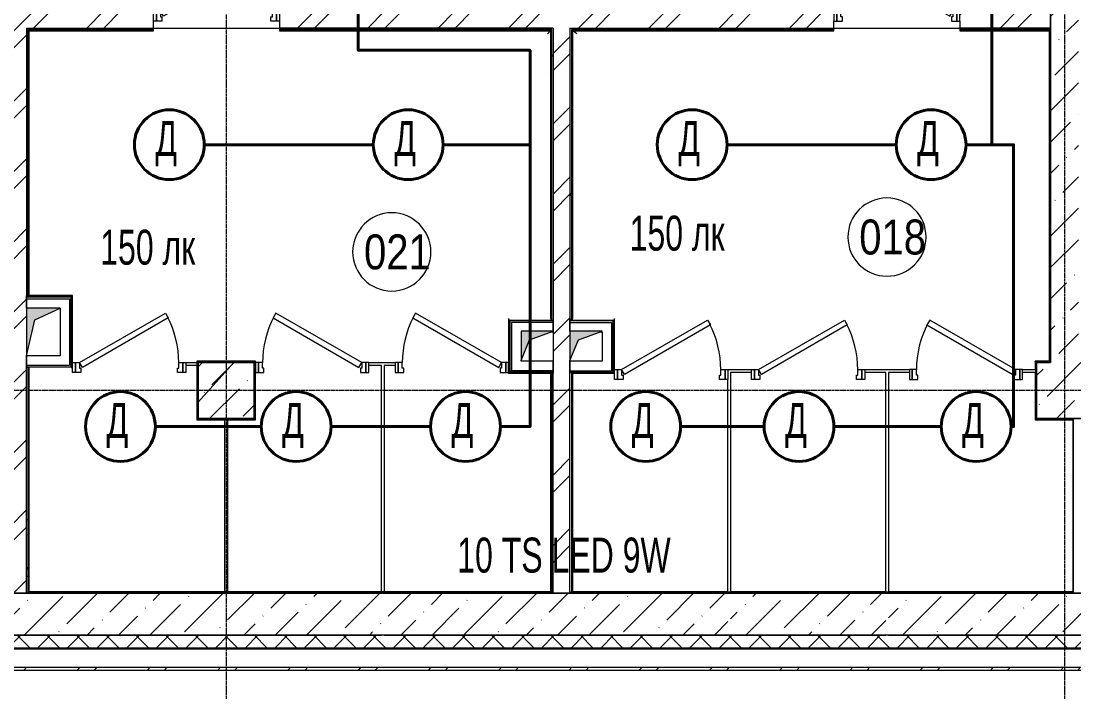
# Model space of a CAD drawing. Header units: metres. Extents: x -93142 to 227756, y -64772 to 286334.
# Drawn here: x 76594 to 84130, y -58943 to -54141 of the extents above; entities that cross this region are included whole.
import ezdxf

# ---------------------------------------------------------------- set-up
doc = ezdxf.new("R2010")
doc.units = ezdxf.units.M
doc.linetypes.add('ADSK_Линия сетки', pattern=[21, 12, -3, 3, -3])
for name, color, linetype, lineweight in [('A-AREA-IDEN', 7, 'Continuous', 9), ('A-DETL-GENF', 7, 'Continuous', 5), ('A-DETL-THIN', 7, 'Continuous', 5), ('A-DOOR', 7, 'Continuous', 5), ('A-DOOR-FRAM', 7, 'Continuous', 13), ('A-FLOR', 7, 'Continuous', 5), ('A-WALL', 7, 'Continuous', 5), ('A-WALL-PATT', 7, 'Continuous', 18), ('I-WALL', 7, 'Continuous', 5), ('nadpisi', 84, 'Continuous', 13), ('S-COLS', 7, 'Continuous', 5), ('S-GRID', 7, 'Continuous', 9), ('раб осв', 7, 'Continuous', 40)]:
    doc.layers.add(name, color=color, linetype=linetype, lineweight=lineweight)
doc.styles.add('Arial', font='ARIALN.TTF', dxfattribs={"width": 0.8, "height": 2.5})
doc.styles.add('GOST Common_I_1', font='ARIALN.TTF', dxfattribs={"height": 300})
pattern_1 = [(45, (0, 0), (84.19025, 308.69666), [396.875, -79.375, 3.353, -76.022])]
pattern_2 = [(45, (0, 0), (-251.4472, 251.4472), []), (45, (0, 381), (-251.4472, 251.4472), [])]
pattern_3 = [(0, (0, 0), (812.8, 203.2), [33.528, -576.072, 33.528, -576.072, -3251.2]), (0, (0, 0), (812.8, 203.2), [-1219.2, 33.528, -1185.672, 33.528, -576.072, -1422.4]), (0, (0, 0), (812.8, 203.2), [-3048, 33.528, -372.872, 33.528, -982.472]), (120, (304.8, 101.6), (-582.37636, 602.30545), [33.528, -576.072, 33.528, -576.072, -3251.2]), (120, (304.8, 101.6), (-582.37636, 602.30545), [-1219.2, 33.528, -1185.672, 33.528, -576.072, -1422.4]), (120, (304.8, 101.6), (-582.37636, 602.30545), [-3048, 33.528, -372.872, 33.528, -982.472]), (240, (406.4, 508), (-230.42364, -805.50545), [33.528, -576.072, 33.528, -576.072, -3251.2]), (240, (406.4, 508), (-230.42364, -805.50545), [-1219.2, 33.528, -1185.672, 33.528, -576.072, -1422.4]), (240, (406.4, 508), (-230.42364, -805.50545), [-3048, 33.528, -372.872, 33.528, -982.472])]
pattern_4 = [(50, (0, 0), (728.7365, -63.7558), [76.2, -838.2]), (355, (0, 0), (-140.9716, 764.2276), [60.96, -670.56]), (100.451, (60.7, -5.3), (587.77, 700.4668), [64.76, -712.36]), (46.184, (0, 203.2), (1084.316, -168.171), [114.3, -1257.3]), (96.636, (90.4, 189.2), (949.61, 989.71), [97.14, -1068.54]), (351.184, (0, 203.2), (949.62, 989.701), [91.44, -1005.84]), (21, (101.6, 152.4), (606.458, -409.0606), [76.2, -838.2]), (326, (101.6, 152.4), (247.2083, 736.753), [60.96, -670.56]), (71.451, (152.14, 118.3), (853.6683, 327.6855), [64.76, -712.36]), (37.5, (0, 0), (12.3547, 338.2201), [33.528, -628.904, 33.528, -647.192, -673.1]), (37.5, (0, 0), (12.3547, 338.2201), [-1343.152, 33.528, -639.572]), (7.5, (0, 0), (267.2789, 400.7221), [33.528, -354.584, 33.528, -613.664, -256.54]), (7.5, (0, 0), (267.2789, 400.7221), [-1035.304, 33.528, -223.012]), (327.5, (-226.57, 0), (542.3633, -22.91534), [33.528, -220.472, 33.528, -758.952, -1051.56]), (327.5, (-226.57, 0), (542.3633, -22.91534), [-1046.48, 33.528, -1018.032]), (317.5, (-328.17, 0), (592.517, 101.707), [33.528, -296.672, 33.528, -492.76, -746.76]), (317.5, (-328.17, 0), (592.517, 101.707), [-856.488, 33.528, -713.232])]

# ---------------------------------------------------------------- blocks, each defined once
blk = doc.blocks.new('КДП АПК - КР_rvt-1-Цокольный этаж')
at = {"layer": 'A-WALL-PATT', "lineweight": 15}
h = blk.add_hatch(dxfattribs=at)
h.set_pattern_fill('FP_9', color=256, style=0, pattern_type=2)
h.set_pattern_definition(pattern_1)
h.paths.add_polyline_path([(83962.7, -55945.6), (84162.7, -55945.6), (84162.7, -49845.6), (83962.7, -49845.6), (83962.7, -55930.5)], flags=0)
h = blk.add_hatch(dxfattribs=at)
h.set_pattern_fill('FP_9', color=256, style=0, pattern_type=2)
h.set_pattern_definition(pattern_1)
h.paths.add_polyline_path([(85162.7, -57895.6), (85695.5, -57895.6), (85695.5, -57595.6), (85162.7, -57595.6)], flags=0)
h.paths.add_polyline_path([(84525.3, -57895.6), (84662.7, -57895.6), (84662.7, -57595.6), (82802.7, -57595.6), (82802.7, -57895.6), (83511.3, -57895.6)], flags=0)
h.paths.add_polyline_path([(81652.7, -57895.6), (81652.7, -57595.6), (79192.7, -57595.6), (79192.7, -57895.6), (81483.4, -57895.6)], flags=0)
h.paths.add_polyline_path([(82782.7, -57895.6), (82782.7, -57595.6), (81672.7, -57595.6), (81672.7, -57895.6), (82497.4, -57895.6)], flags=0)
h.paths.add_polyline_path([(79172.7, -57895.6), (79172.7, -57595.6), (78072.7, -57595.6), (78072.7, -57895.6), (78441.6, -57895.6)], flags=0)
h.paths.add_polyline_path([(78052.7, -57895.6), (78052.7, -57595.6), (75312.7, -57595.6), (75312.7, -57895.6), (77934.6, -57895.6)], flags=0)
h.paths.add_polyline_path([(74812.7, -57895.6), (74812.7, -57595.6), (72533.2, -57595.6), (72498.6, -57895.6), (74385.8, -57895.6)], flags=0)
at = {"layer": 'S-COLS', "lineweight": 15}
h = blk.add_hatch(dxfattribs=at)
h.set_pattern_fill('FP_9', color=256, style=0, pattern_type=2)
h.set_pattern_definition(pattern_1)
h.paths.add_polyline_path([(78262.7, -56345.6), (78262.7, -55945.6), (77862.7, -55945.6), (77862.7, -56345.6)], flags=0)
h = blk.add_hatch(dxfattribs=at)
h.set_pattern_fill('FP_9', color=256, style=0, pattern_type=2)
h.set_pattern_definition(pattern_1)
h.paths.add_polyline_path([(83862.7, -56345.6), (84262.7, -56345.6), (84262.7, -55945.6), (83862.7, -55945.6)], flags=0)
at = {"layer": 'I-WALL', "lineweight": 15}
for p, q in [((83962.7, -49845.6), (83962.7, -55945.6)), ((78052.7, -57595.6), (75312.7, -57595.6)), ((79172.7, -57595.6), (78072.7, -57595.6)), ((81652.7, -57595.6), (79192.7, -57595.6)), ((82782.7, -57595.6), (81672.7, -57595.6)), ((84662.7, -57595.6), (82802.7, -57595.6)), ((75312.7, -57895.6), (78052.7, -57895.6)), ((78072.7, -57895.6), (79172.7, -57895.6)), ((79192.7, -57895.6), (81652.7, -57895.6)), ((81672.7, -57895.6), (82782.7, -57895.6)), ((82802.7, -57895.6), (84662.7, -57895.6))]:
    blk.add_line(p, q, dxfattribs=at)
at = {"layer": 'S-COLS', "lineweight": 15}
for p, q in [((78262.7, -55945.6), (77862.7, -55945.6)), ((77862.7, -55945.6), (77862.7, -56345.6)), ((78262.7, -56345.6), (78262.7, -55945.6)), ((83962.7, -55945.6), (83862.7, -55945.6)), ((83862.7, -55945.6), (83862.7, -56345.6)), ((77862.7, -56345.6), (78262.7, -56345.6)), ((83862.7, -56345.6), (84262.7, -56345.6))]:
    blk.add_line(p, q, dxfattribs=at)
blk = doc.blocks.new('AC_Дверь_Однопольная_ДеревяннаяВнутренняя_ГОСТ6629-88 - ДГ 21-8Л-1372366-Цокольный этаж')
at = {"layer": 'A-DOOR', "lineweight": 13}
for p, q in [((-355, 10), (259.9, 365)), ((279.9, 330.4), (-335, -24.6)), ((259.9, 365), (279.9, 330.4)), ((-335, -24.6), (-355, 10))]:
    blk.add_line(p, q, dxfattribs=at)
at = {"layer": 'A-DOOR', "lineweight": 18}
for p, q in [((-405, 10), (-385, 10)), ((-405, -60), (-405, 10)), ((-385, 10), (-385, -60)), ((385, 10), (405, 10)), ((385, -60), (385, 10)), ((405, 10), (405, -60)), ((-385, -60), (-405, -60)), ((405, -60), (385, -60))]:
    blk.add_line(p, q, dxfattribs=at)
at = {"layer": 'A-DOOR'}
blk.add_arc((-355, 10), 710, 0, 27.52838, dxfattribs=at)
at = {"layer": 'A-DOOR-FRAM'}
for p, q in [((-385, 10), (-355, 10)), ((-385, -60), (-385, 10)), ((-355, 10), (-355, -30)), ((355, 10), (385, 10)), ((355, -30), (355, 10)), ((385, 10), (385, -60)), ((-345, -60), (-385, -60)), ((-355, -30), (-345, -30)), ((-345, -30), (-345, -60)), ((345, -30), (355, -30)), ((345, -60), (345, -30)), ((385, -60), (345, -60))]:
    blk.add_line(p, q, dxfattribs=at)
blk = doc.blocks.new('AC_Дверь_Однопольная_ДеревяннаяВнутренняя_ГОСТ6629-88 - ДГ 21-8Л-1377427-Цокольный этаж')
at = {"layer": 'A-DOOR', "lineweight": 18}
for p, q in [((-385, 60), (-405, 60)), ((-405, 60), (-405, -10)), ((-385, -10), (-385, 60)), ((385, 60), (385, -10)), ((405, 60), (385, 60)), ((405, -10), (405, 60)), ((-405, -10), (-385, -10)), ((385, -10), (405, -10))]:
    blk.add_line(p, q, dxfattribs=at)
at = {"layer": 'A-DOOR', "lineweight": 13}
for p, q in [((-335, 24.6), (-355, -10)), ((279.9, -330.4), (-335, 24.6)), ((-355, -10), (259.9, -365)), ((259.9, -365), (279.9, -330.4))]:
    blk.add_line(p, q, dxfattribs=at)
at = {"layer": 'A-DOOR'}
blk.add_arc((-355, -10), 710, 332.47162, 0, dxfattribs=at)
at = {"layer": 'A-DOOR-FRAM'}
for p, q in [((-385, 60), (-385, -10)), ((-345, 60), (-385, 60)), ((-355, -10), (-355, 30)), ((-355, 30), (-345, 30)), ((-345, 30), (-345, 60)), ((385, 60), (345, 60)), ((345, 60), (345, 30)), ((345, 30), (355, 30)), ((355, 30), (355, -10)), ((385, -10), (385, 60)), ((-385, -10), (-355, -10)), ((355, -10), (385, -10))]:
    blk.add_line(p, q, dxfattribs=at)
blk = doc.blocks.new('AC_Дверь_Однопольная_ДеревяннаяВнутренняя_ГОСТ6629-88 - ДГ 21-9Л-1469641-Цокольный этаж')
at = {"layer": 'A-DOOR', "lineweight": 13}
for p, q in [((-292.8, 460), (-312.8, 425.4)), ((400, 60), (-292.8, 460)), ((-312.8, 425.4), (380, 25.4)), ((380, 25.4), (400, 60))]:
    blk.add_line(p, q, dxfattribs=at)
at = {"layer": 'A-DOOR', "lineweight": 18}
for p, q in [((-430, 60), (-450, 60)), ((-450, 60), (-450, -10)), ((-430, -10), (-430, 60)), ((450, 60), (430, 60)), ((430, 60), (430, -10)), ((450, -10), (450, 60)), ((-450, -10), (-430, -10)), ((430, -10), (450, -10))]:
    blk.add_line(p, q, dxfattribs=at)
at = {"layer": 'A-DOOR'}
blk.add_arc((400, 60), 800, 154.09492, 180, dxfattribs=at)
at = {"layer": 'A-DOOR-FRAM'}
for p, q in [((-400, 60), (-430, 60)), ((-430, 60), (-430, -10)), ((-400, 20), (-400, 60)), ((-390, 20), (-400, 20)), ((-390, -10), (-390, 20)), ((400, 20), (390, 20)), ((390, 20), (390, -10)), ((430, 60), (400, 60)), ((400, 60), (400, 20)), ((430, -10), (430, 60)), ((-430, -10), (-390, -10)), ((390, -10), (430, -10))]:
    blk.add_line(p, q, dxfattribs=at)
blk = doc.blocks.new('AC_Дверь_Однопольная_ДеревяннаяВнутренняя_ГОСТ6629-88 - ДГ 21-9-1468245-Цокольный этаж')
at = {"layer": 'A-DOOR', "lineweight": 13}
for p, q in [((-400, 60), (292.8, 460)), ((292.8, 460), (312.8, 425.4)), ((312.8, 425.4), (-380, 25.4)), ((-380, 25.4), (-400, 60))]:
    blk.add_line(p, q, dxfattribs=at)
at = {"layer": 'A-DOOR', "lineweight": 18}
for p, q in [((-450, 60), (-430, 60)), ((-450, -10), (-450, 60)), ((-430, 60), (-430, -10)), ((430, 60), (450, 60)), ((430, -10), (430, 60)), ((450, 60), (450, -10)), ((-430, -10), (-450, -10)), ((450, -10), (430, -10))]:
    blk.add_line(p, q, dxfattribs=at)
at = {"layer": 'A-DOOR'}
blk.add_arc((-400, 60), 800, 0, 25.90508, dxfattribs=at)
at = {"layer": 'A-DOOR-FRAM'}
for p, q in [((-430, 60), (-400, 60)), ((-430, -10), (-430, 60)), ((-400, 60), (-400, 20)), ((-400, 20), (-390, 20)), ((-390, 20), (-390, -10)), ((390, 20), (400, 20)), ((390, -10), (390, 20)), ((400, 60), (430, 60)), ((400, 20), (400, 60)), ((430, 60), (430, -10)), ((-390, -10), (-430, -10)), ((430, -10), (390, -10))]:
    blk.add_line(p, q, dxfattribs=at)
blk = doc.blocks.new('ПСС_Марка_помещения - Имя_2_5мм-224473-Цокольный этаж')
at = {"layer": 'A-AREA-IDEN'}
for start, end in [(360, 180), (180, 360)]:
    blk.add_arc((-0.074, 0.039), 3.5, start, end, dxfattribs=at)
blk = doc.blocks.new('TS LED')
at = {"lineweight": 40, "ltscale": 100}
blk.add_line((2928353.8, 2077052.7), (2928353.8, 2077052.7), dxfattribs=at)
at = {"color": 5, "lineweight": 40, "ltscale": 100}
blk.add_circle((2928353.8, 2077052.7), 250, dxfattribs=at)
at = {"layer": 'nadpisi', "color": 5, "insert": (2928254.2, 2077221.4), "char_height": 250, "width": 1402.065, "attachment_point": 1, "style": 'Arial'}
blk.add_mtext('Д', dxfattribs=at)

msp = doc.modelspace()

# ---------------------------------------------------------------- hatches: boundary and pattern name
at = {"layer": 'A-DETL-GENF'}
h = msp.add_hatch(color=256, dxfattribs=at)
h.paths.add_polyline_path([(80172.6532, -56570.6443), (80233.5085, -56422.2079), (80402.6532, -56360.6443), (80172.6532, -56360.6443)], flags=0)
h.paths.add_polyline_path([(80522.6532, -56570.6443), (80583.5085, -56422.2079), (80752.6532, -56360.6443), (80522.6532, -56360.6443)], flags=0)
h.paths.add_polyline_path([(76632.6532, -56535.6443), (76691.3916, -56280.168), (76872.6532, -56195.6443), (76632.6532, -56195.6443), (76632.6532, -56284.1012)], flags=0)
at = {"layer": 'A-WALL-PATT', "lineweight": 5}
h = msp.add_hatch(dxfattribs=at)
h.set_pattern_fill('FP_1', color=256, style=0, pattern_type=2)
h.set_pattern_definition(pattern_2)
h.paths.add_polyline_path([(76632.6532, -58235.6443), (76632.6532, -50385.6443), (76512.6532, -50385.6443), (76512.6532, -58235.6443)], flags=0)
h = msp.add_hatch(dxfattribs=at)
h.set_pattern_fill('FP_1', color=256, style=0, pattern_type=2)
h.set_pattern_definition(pattern_2)
h.paths.add_polyline_path([(80522.6532, -58235.6443), (80522.6532, -51755.6443), (80402.6532, -51755.6443), (80402.6532, -58235.6443), (80469.4869, -58235.6443)], flags=0)
h = msp.add_hatch(dxfattribs=at)
h.set_pattern_fill('FP_1', color=256, style=0, pattern_type=2)
h.set_pattern_definition(pattern_2)
h.paths.add_polyline_path([(83962.6532, -54190.6443), (83962.6532, -54070.6443), (83312.6532, -54070.6443), (83312.6532, -54190.6443), (83957.6532, -54190.6443)], flags=0)
h.paths.add_polyline_path([(80402.6532, -54190.6443), (80402.6532, -54070.6443), (78442.6532, -54070.6443), (78442.6532, -54190.6443), (80392.6532, -54190.6443)], flags=0)
h.paths.add_polyline_path([(81483.4402, -54190.6443), (82412.6532, -54190.6443), (82412.6532, -54070.6443), (80522.6532, -54070.6443), (80522.6532, -54190.6443), (80976.4636, -54190.6443)], flags=0)
h.paths.add_polyline_path([(77427.627, -54190.6443), (77542.6532, -54190.6443), (77542.6532, -54070.6443), (76632.6532, -54070.6443), (76632.6532, -54190.6443), (76920.6504, -54190.6443)], flags=0)
h = msp.add_hatch(dxfattribs=at)
h.set_pattern_fill('FP_2', color=256, style=0, pattern_type=2)
h.set_pattern_definition(pattern_3)
h.paths.add_polyline_path([(80387.6532, -54200.6443), (80392.6532, -54200.6443), (80392.6532, -54190.6443), (78442.6532, -54190.6443), (78442.6532, -54200.6443), (80382.6532, -54200.6443)], flags=0)
h.paths.add_polyline_path([(77542.6532, -54200.6443), (77542.6532, -54190.6443), (76632.6532, -54190.6443), (76632.6532, -54200.6443), (77427.627, -54200.6443)], flags=0)
h = msp.add_hatch(dxfattribs=at)
h.set_pattern_fill('FP_2', color=256, style=0, pattern_type=2)
h.set_pattern_definition(pattern_3)
h.paths.add_polyline_path([(76632.6532, -56110.6443), (76642.6532, -56110.6443), (76642.6532, -54200.6443), (76632.6532, -54200.6443), (76632.6532, -56105.6443)], flags=0)
h = msp.add_hatch(dxfattribs=at)
h.set_pattern_fill('FP_3', color=256, style=0, pattern_type=2)
h.set_pattern_definition(pattern_4)
h.paths.add_polyline_path([(80382.6532, -54205.6443), (80387.6532, -54205.6443), (80387.6532, -54200.6443), (78442.6532, -54200.6443), (78442.6532, -54205.6443), (79962.5103, -54205.6443)], flags=0)
h.paths.add_polyline_path([(76642.6532, -54205.6443), (77542.6532, -54205.6443), (77542.6532, -54200.6443), (76642.6532, -54200.6443)], flags=0)
h = msp.add_hatch(dxfattribs=at)
h.set_pattern_fill('FP_1', color=256, style=0, pattern_type=2)
h.set_pattern_definition(pattern_2)
h.paths.add_polyline_path([(76647.6532, -54210.6443), (77542.6532, -54210.6443), (77542.6532, -54205.6443), (76647.6532, -54205.6443)], flags=0)
h.paths.add_polyline_path([(80382.6532, -54210.6443), (80382.6532, -54205.6443), (78442.6532, -54205.6443), (78442.6532, -54210.6443), (79962.5103, -54210.6443)], flags=0)
h = msp.add_hatch(dxfattribs=at)
h.set_pattern_fill('FP_1', color=256, style=0, pattern_type=2)
h.set_pattern_definition(pattern_2)
h.paths.add_polyline_path([(76652.6532, -56105.6443), (76652.6532, -54210.6443), (76647.6532, -54210.6443), (76647.6532, -56105.6443)], flags=0)
h = msp.add_hatch(dxfattribs=at)
h.set_pattern_fill('FP_1', color=256, style=0, pattern_type=2)
h.set_pattern_definition(pattern_2)
h.paths.add_polyline_path([(80387.6532, -56275.6443), (80387.6532, -54205.6443), (80382.6532, -54205.6443), (80382.6532, -56275.6443)], flags=0)
h = msp.add_hatch(dxfattribs=at)
h.set_pattern_fill('FP_3', color=256, style=0, pattern_type=2)
h.set_pattern_definition(pattern_4)
h.paths.add_polyline_path([(80392.6532, -56280.6443), (80392.6532, -54200.6443), (80387.6532, -54200.6443), (80387.6532, -56280.6443)], flags=0)
h = msp.add_hatch(dxfattribs=at)
h.set_pattern_fill('FP_2', color=256, style=0, pattern_type=2)
h.set_pattern_definition(pattern_3)
h.paths.add_polyline_path([(80392.6532, -56280.6443), (80402.6532, -56280.6443), (80402.6532, -54190.6443), (80392.6532, -54190.6443), (80392.6532, -55930.4727)], flags=0)
h = msp.add_hatch(dxfattribs=at)
h.set_pattern_fill('FP_2', color=256, style=0, pattern_type=2)
h.set_pattern_definition(pattern_3)
h.paths.add_polyline_path([(80532.6532, -56275.6443), (80532.6532, -54200.6443), (80522.6532, -54200.6443), (80522.6532, -56275.6443)], flags=0)
h = msp.add_hatch(dxfattribs=at)
h.set_pattern_fill('FP_3', color=256, style=0, pattern_type=2)
h.set_pattern_definition(pattern_4)
h.paths.add_polyline_path([(83957.6532, -54205.6443), (83957.6532, -54200.6443), (83312.6532, -54200.6443), (83312.6532, -54205.6443), (83952.6532, -54205.6443)], flags=0)
h.paths.add_polyline_path([(80532.6532, -54205.6443), (82412.6532, -54205.6443), (82412.6532, -54200.6443), (80532.6532, -54200.6443)], flags=0)
h = msp.add_hatch(dxfattribs=at)
h.set_pattern_fill('FP_3', color=256, style=0, pattern_type=2)
h.set_pattern_definition(pattern_4)
h.paths.add_polyline_path([(80532.6532, -56275.6443), (80537.6532, -56275.6443), (80537.6532, -54205.6443), (80532.6532, -54205.6443), (80532.6532, -56270.6443)], flags=0)
h = msp.add_hatch(dxfattribs=at)
h.set_pattern_fill('FP_1', color=256, style=0, pattern_type=2)
h.set_pattern_definition(pattern_2)
h.paths.add_polyline_path([(83511.3468, -54210.6443), (83952.6532, -54210.6443), (83952.6532, -54205.6443), (83312.6532, -54205.6443), (83312.6532, -54210.6443)], flags=0)
h.paths.add_polyline_path([(80537.6532, -54210.6443), (82412.6532, -54210.6443), (82412.6532, -54205.6443), (80537.6532, -54205.6443)], flags=0)
h = msp.add_hatch(dxfattribs=at)
h.set_pattern_fill('FP_1', color=256, style=0, pattern_type=2)
h.set_pattern_definition(pattern_2)
h.paths.add_polyline_path([(80542.6532, -56270.6443), (80542.6532, -54210.6443), (80537.6532, -54210.6443), (80537.6532, -56270.6443)], flags=0)
h = msp.add_hatch(dxfattribs=at)
h.set_pattern_fill('FP_1', color=256, style=0, pattern_type=2)
h.set_pattern_definition(pattern_2)
h.paths.add_polyline_path([(83952.6532, -56575.6443), (83957.6532, -56575.6443), (83957.6532, -54205.6443), (83952.6532, -54205.6443), (83952.6532, -55930.4727)], flags=0)
h = msp.add_hatch(dxfattribs=at)
h.set_pattern_fill('FP_3', color=256, style=0, pattern_type=2)
h.set_pattern_definition(pattern_4)
h.paths.add_polyline_path([(83962.6532, -56580.6443), (83962.6532, -54190.6443), (83957.6532, -54190.6443), (83957.6532, -56580.6443)], flags=0)
h = msp.add_hatch(dxfattribs=at)
h.set_pattern_fill('FP_1', color=256, style=0, pattern_type=2)
h.set_pattern_definition(pattern_2)
h.paths.add_polyline_path([(76647.6532, -56110.6443), (76962.6532, -56110.6443), (76962.6532, -56105.6443), (76647.6532, -56105.6443)], flags=0)
h = msp.add_hatch(dxfattribs=at)
h.set_pattern_fill('FP_1', color=256, style=0, pattern_type=2)
h.set_pattern_definition(pattern_2)
h.paths.add_polyline_path([(76957.6532, -56620.6443), (76962.6532, -56620.6443), (76962.6532, -56110.6443), (76957.6532, -56110.6443), (76957.6532, -56585.6443)], flags=0)
h = msp.add_hatch(dxfattribs=at)
h.set_pattern_fill('FP_1', color=256, style=0, pattern_type=2)
h.set_pattern_definition(pattern_2)
h.paths.add_polyline_path([(80082.6532, -56655.6443), (80087.6532, -56655.6443), (80087.6532, -56275.6443), (80082.6532, -56270.6443), (80082.6532, -56650.6443)], flags=0)
h = msp.add_hatch(dxfattribs=at)
h.set_pattern_fill('FP_3', color=256, style=0, pattern_type=2)
h.set_pattern_definition(pattern_4)
h.paths.add_polyline_path([(80092.6532, -56650.6443), (80092.6532, -56280.6443), (80087.6532, -56275.6443), (80087.6532, -56650.6443)], flags=0)
h = msp.add_hatch(dxfattribs=at)
h.set_pattern_fill('FP_2', color=256, style=0, pattern_type=2)
h.set_pattern_definition(pattern_3)
h.paths.add_polyline_path([(80092.6532, -56650.6443), (80097.6532, -56650.6443), (80105.1532, -56643.1443), (80105.1532, -56298.1443), (80092.6532, -56285.6443), (80092.6532, -56637.7297)], flags=0)
h = msp.add_hatch(dxfattribs=at)
h.set_pattern_fill('FP_2', color=256, style=0, pattern_type=2)
h.set_pattern_definition(pattern_3)
h.paths.add_polyline_path([(80402.6532, -56298.1443), (80402.6532, -56285.6443), (80092.6532, -56285.6443), (80105.1532, -56298.1443)], flags=0)
h = msp.add_hatch(dxfattribs=at)
h.set_pattern_fill('FP_1', color=256, style=0, pattern_type=2)
h.set_pattern_definition(pattern_2)
h.paths.add_polyline_path([(80837.6532, -56655.6443), (80842.6532, -56655.6443), (80842.6532, -56270.6443), (80837.6532, -56275.6443), (80837.6532, -56650.6443)], flags=0)
h = msp.add_hatch(dxfattribs=at)
h.set_pattern_fill('FP_1', color=256, style=0, pattern_type=2)
h.set_pattern_definition(pattern_2)
h.paths.add_polyline_path([(77852.6532, -56995.6443), (77857.6532, -56995.6443), (77857.6532, -56575.6443), (77852.6532, -56575.6443), (77852.6532, -56637.7297)], flags=0)
h = msp.add_hatch(dxfattribs=at)
h.set_pattern_fill('FP_1', color=256, style=0, pattern_type=2)
h.set_pattern_definition(pattern_2)
h.paths.add_polyline_path([(77862.6532, -56580.6443), (78272.6532, -56580.6443), (78272.6532, -56575.6443), (77857.6532, -56575.6443), (77857.6532, -56580.6443)], flags=0)
h = msp.add_hatch(dxfattribs=at)
h.set_pattern_fill('FP_3', color=256, style=0, pattern_type=2)
h.set_pattern_definition(pattern_4)
h.paths.add_polyline_path([(78267.6532, -56990.6443), (78267.6532, -56585.6443), (78262.6532, -56585.6443), (78262.6532, -56990.6443)], flags=0)
h = msp.add_hatch(dxfattribs=at)
h.set_pattern_fill('FP_1', color=256, style=0, pattern_type=2)
h.set_pattern_definition(pattern_2)
h.paths.add_polyline_path([(78267.6532, -56995.6443), (78272.6532, -56995.6443), (78272.6532, -56580.6443), (78267.6532, -56580.6443), (78267.6532, -56990.6443)], flags=0)
h = msp.add_hatch(dxfattribs=at)
h.set_pattern_fill('FP_1', color=256, style=0, pattern_type=2)
h.set_pattern_definition(pattern_2)
h.paths.add_polyline_path([(83957.6532, -56580.6443), (83957.6532, -56575.6443), (83852.6532, -56575.6443), (83852.6532, -56580.6443), (83857.6532, -56580.6443)], flags=0)
h = msp.add_hatch(dxfattribs=at)
h.set_pattern_fill('FP_1', color=256, style=0, pattern_type=2)
h.set_pattern_definition(pattern_2)
h.paths.add_polyline_path([(83852.6532, -56995.6443), (83857.6532, -56995.6443), (83857.6532, -56655.6443), (83852.6532, -56655.6443)], flags=0)
h.paths.add_polyline_path([(83853.2705, -56635.6443), (83857.6532, -56635.6443), (83857.6532, -56580.6443), (83852.6532, -56580.6443), (83852.6532, -56635.6443)], flags=0)
h = msp.add_hatch(dxfattribs=at)
h.set_pattern_fill('FP_2', color=256, style=0, pattern_type=2)
h.set_pattern_definition(pattern_3)
h.paths.add_polyline_path([(76632.6532, -58235.6443), (76642.6532, -58235.6443), (76642.6532, -56620.6443), (76632.6532, -56620.6443), (76632.6532, -58052.2436)], flags=0)
h = msp.add_hatch(dxfattribs=at)
h.set_pattern_fill('FP_3', color=256, style=0, pattern_type=2)
h.set_pattern_definition(pattern_4)
h.paths.add_polyline_path([(76647.6532, -58235.6443), (76647.6532, -56620.6443), (76642.6532, -56620.6443), (76642.6532, -58235.6443)], flags=0)
h = msp.add_hatch(dxfattribs=at)
h.set_pattern_fill('FP_1', color=256, style=0, pattern_type=2)
h.set_pattern_definition(pattern_2)
h.paths.add_polyline_path([(76652.6532, -58230.6443), (76652.6532, -56620.6443), (76647.6532, -56620.6443), (76647.6532, -58230.6443)], flags=0)
h = msp.add_hatch(dxfattribs=at)
h.set_pattern_fill('FP_1', color=256, style=0, pattern_type=2)
h.set_pattern_definition(pattern_2)
h.paths.add_polyline_path([(80382.6532, -56660.6443), (80387.6532, -56660.6443), (80387.6532, -56655.6443), (80082.6532, -56655.6443), (80082.6532, -56660.6443)], flags=0)
h = msp.add_hatch(dxfattribs=at)
h.set_pattern_fill('FP_2', color=256, style=0, pattern_type=2)
h.set_pattern_definition(pattern_3)
h.paths.add_polyline_path([(80402.6532, -56650.6443), (80402.6532, -56643.1443), (80105.1532, -56643.1443), (80097.6532, -56650.6443)], flags=0)
h = msp.add_hatch(dxfattribs=at)
h.set_pattern_fill('FP_1', color=256, style=0, pattern_type=2)
h.set_pattern_definition(pattern_2)
h.paths.add_polyline_path([(80387.6532, -58230.6443), (80387.6532, -56660.6443), (80382.6532, -56660.6443), (80382.6532, -58230.6443)], flags=0)
h = msp.add_hatch(dxfattribs=at)
h.set_pattern_fill('FP_3', color=256, style=0, pattern_type=2)
h.set_pattern_definition(pattern_4)
h.paths.add_polyline_path([(80392.6532, -58235.6443), (80392.6532, -56655.6443), (80387.6532, -56655.6443), (80387.6532, -58235.6443)], flags=0)
h = msp.add_hatch(dxfattribs=at)
h.set_pattern_fill('FP_2', color=256, style=0, pattern_type=2)
h.set_pattern_definition(pattern_3)
h.paths.add_polyline_path([(80402.6532, -58235.6443), (80402.6532, -56655.6443), (80392.6532, -56655.6443), (80392.6532, -58235.6443)], flags=0)
h = msp.add_hatch(dxfattribs=at)
h.set_pattern_fill('FP_3', color=256, style=0, pattern_type=2)
h.set_pattern_definition(pattern_4)
h.paths.add_polyline_path([(80537.6532, -56655.6443), (80837.6532, -56655.6443), (80837.6532, -56650.6443), (80537.6532, -56650.6443)], flags=0)
h = msp.add_hatch(dxfattribs=at)
h.set_pattern_fill('FP_1', color=256, style=0, pattern_type=2)
h.set_pattern_definition(pattern_2)
h.paths.add_polyline_path([(80537.6532, -58225.6443), (80542.6532, -58225.6443), (80542.6532, -56655.6443), (80537.6532, -56655.6443), (80537.6532, -58052.2436)], flags=0)
h = msp.add_hatch(dxfattribs=at)
h.set_pattern_fill('FP_1', color=256, style=0, pattern_type=2)
h.set_pattern_definition(pattern_2)
h.paths.add_polyline_path([(80542.6532, -56660.6443), (80842.6532, -56660.6443), (80842.6532, -56655.6443), (80542.6532, -56655.6443)], flags=0)
h = msp.add_hatch(dxfattribs=at)
h.set_pattern_fill('FP_1', color=256, style=0, pattern_type=2)
h.set_pattern_definition(pattern_2)
h.paths.add_polyline_path([(77857.6532, -56995.6443), (78267.6532, -56995.6443), (78267.6532, -56990.6443), (77857.6532, -56990.6443)], flags=0)
h = msp.add_hatch(dxfattribs=at)
h.set_pattern_fill('FP_3', color=256, style=0, pattern_type=2)
h.set_pattern_definition(pattern_4)
h.paths.add_polyline_path([(78262.6532, -56990.6443), (78262.6532, -56985.6443), (77862.6532, -56985.6443), (77862.6532, -56990.6443)], flags=0)
h = msp.add_hatch(dxfattribs=at)
h.set_pattern_fill('FP_1', color=256, style=0, pattern_type=2)
h.set_pattern_definition(pattern_2)
h.paths.add_polyline_path([(84122.6532, -56995.6443), (84122.6532, -56990.6443), (83857.6532, -56990.6443), (83857.6532, -56995.6443), (83862.6532, -56995.6443)], flags=0)
h = msp.add_hatch(dxfattribs=at)
h.set_pattern_fill('FP_1', color=256, style=0, pattern_type=2)
h.set_pattern_definition(pattern_2)
h.paths.add_polyline_path([(84122.6532, -58230.6443), (84127.6532, -58230.6443), (84127.6532, -56990.6443), (84122.6532, -56990.6443), (84122.6532, -58225.6443)], flags=0)
h = msp.add_hatch(dxfattribs=at)
h.set_pattern_fill('FP_3', color=256, style=0, pattern_type=2)
h.set_pattern_definition(pattern_4)
h.paths.add_polyline_path([(78441.5803, -58235.6443), (80387.6532, -58235.6443), (80387.6532, -58230.6443), (76647.6532, -58230.6443), (76647.6532, -58235.6443), (77427.627, -58235.6443)], flags=0)
h = msp.add_hatch(dxfattribs=at)
h.set_pattern_fill('FP_1', color=256, style=0, pattern_type=2)
h.set_pattern_definition(pattern_2)
h.paths.add_polyline_path([(79455.5336, -58230.6443), (80382.6532, -58230.6443), (80382.6532, -58225.6443), (76652.6532, -58225.6443), (76652.6532, -58230.6443), (79192.6532, -58230.6443)], flags=0)
h = msp.add_hatch(dxfattribs=at)
h.set_pattern_fill('FP_3', color=256, style=0, pattern_type=2)
h.set_pattern_definition(pattern_4)
h.paths.add_polyline_path([(84127.6532, -58235.6443), (84127.6532, -58230.6443), (80522.6532, -58230.6443), (80522.6532, -58235.6443), (84122.6532, -58235.6443)], flags=0)
h = msp.add_hatch(dxfattribs=at)
h.set_pattern_fill('FP_1', color=256, style=0, pattern_type=2)
h.set_pattern_definition(pattern_2)
h.paths.add_polyline_path([(82497.3935, -58230.6443), (84122.6532, -58230.6443), (84122.6532, -58225.6443), (80537.6532, -58225.6443), (80537.6532, -58230.6443), (81483.4402, -58230.6443)], flags=0)
at = {"layer": 'A-WALL-PATT', "lineweight": 5, "true_color": 0x787878}
h = msp.add_hatch(dxfattribs=at)
h.set_pattern_fill('FP_4', color=8, style=0, pattern_type=2)
h.set_pattern_definition([(45, (0, 0), (-106.06602, 106.06602), []), (135, (0, 0), (-106.06602, -106.06602), [])])
h.paths.add_polyline_path([(85539.2534, -58625.6443), (85695.5434, -58625.6443), (85695.5434, -58535.6443), (85162.6532, -58535.6443), (85162.6532, -58625.6443)], flags=0)
h.paths.add_polyline_path([(84662.6532, -58625.6443), (84662.6532, -58535.6443), (75312.6532, -58535.6443), (75312.6532, -58625.6443), (84525.3001, -58625.6443)], flags=0)
h.paths.add_polyline_path([(74812.6532, -58625.6443), (74812.6532, -58535.6443), (72498.6183, -58535.6443), (72488.2469, -58625.6443), (74385.7672, -58625.6443)], flags=0)
at = {"layer": 'A-WALL-PATT', "lineweight": 5}
h = msp.add_hatch(dxfattribs=at)
h.set_pattern_fill('FP_1', color=256, style=0, pattern_type=2)
h.set_pattern_definition(pattern_2)
h.paths.add_polyline_path([(84525.3001, -58785.6443), (84662.6532, -58785.6443), (84662.6532, -58635.6443), (84642.6532, -58635.6443), (84642.6532, -58765.6443), (75332.6532, -58765.6443), (75332.6532, -58635.6443), (75312.6532, -58635.6443), (75312.6532, -58785.6443), (82497.3935, -58785.6443)], flags=0)
h.paths.add_polyline_path([(85695.5434, -58785.6443), (85695.5434, -58765.6443), (85182.6532, -58765.6443), (85182.6532, -58635.6443), (85162.6532, -58635.6443), (85162.6532, -58785.6443)], flags=0)
h.paths.add_polyline_path([(74812.6532, -58785.6443), (74812.6532, -58635.6443), (74792.6532, -58635.6443), (74792.6532, -58765.6443), (72472.1138, -58765.6443), (72469.809, -58785.6443), (74385.7672, -58785.6443)], flags=0)

# ---------------------------------------------------------------- linework, layer by layer
at = {"layer": 'A-DETL-THIN'}
for p, q in [((76632.6532, -56195.6443), (76632.6532, -56535.6443)), ((76872.6532, -56195.6443), (76632.6532, -56195.6443)), ((76691.3916, -56280.168), (76872.6532, -56195.6443)), ((76632.6532, -56535.6443), (76691.3916, -56280.168)), ((80172.6532, -56360.6443), (80172.6532, -56570.6443)), ((80402.6532, -56360.6443), (80172.6532, -56360.6443)), ((80233.5085, -56422.2079), (80402.6532, -56360.6443)), ((80522.6532, -56360.6443), (80522.6532, -56570.6443)), ((80752.6532, -56360.6443), (80522.6532, -56360.6443)), ((80583.5085, -56422.2079), (80752.6532, -56360.6443)), ((80172.6532, -56570.6443), (80233.5085, -56422.2079)), ((80522.6532, -56570.6443), (80583.5085, -56422.2079))]:
    msp.add_line(p, q, dxfattribs=at)
at = {"layer": 'A-FLOR', "lineweight": 13}
for p, q in [((77542.6532, -54190.6443), (78442.6532, -54190.6443)), ((80362.025, -54231.2725), (80382.6532, -54210.6443)), ((80546.9293, -54210.6329), (80571.2333, -54230.6443)), ((82412.6532, -54190.6443), (83312.6532, -54190.6443)), ((77862.6532, -56868.9319), (78117.6035, -56585.6443))]:
    msp.add_line(p, q, dxfattribs=at)
at = {"layer": 'A-FLOR'}
msp.add_line((80522.6532, -56280.6443), (80832.6532, -56280.6443), dxfattribs=at)
at = {"layer": 'A-FLOR', "flags": 128}
msp.add_lwpolyline([(80092.6532, -56280.6443), (80170.1532, -56280.6443), (80247.6532, -56280.6443), (80325.1532, -56280.6443), (80387.6532, -56280.5879)], dxfattribs=at)
at = {"layer": 'A-WALL', "lineweight": 18}
for p, q in [((83962.6532, -56585.6443), (83962.6532, -50485.6443)), ((77542.6532, -54210.6443), (77542.6532, -54140.6443)), ((78442.6532, -54140.6443), (78442.6532, -54210.6443)), ((82412.6532, -54210.6443), (82412.6532, -54140.6443)), ((83312.6532, -54140.6443), (83312.6532, -54210.6443)), ((76652.6532, -54210.6443), (77542.6532, -54210.6443)), ((76652.6532, -56105.6443), (76652.6532, -54210.6443)), ((78442.6532, -54210.6443), (80382.6532, -54210.6443)), ((80382.6532, -54210.6443), (80382.6532, -56270.6443)), ((80542.6532, -54210.6443), (82412.6532, -54210.6443)), ((80542.6532, -56270.6443), (80542.6532, -54210.6443)), ((83312.6532, -54210.6443), (83952.6532, -54210.6443)), ((83952.6532, -54210.6443), (83952.6532, -56575.6443)), ((76632.6532, -56195.6443), (76632.6532, -56105.6443)), ((76632.6532, -56115.6443), (76632.6532, -56195.6443)), ((76632.6532, -56115.6443), (76952.6532, -56115.6443)), ((76962.6532, -56105.6443), (76652.6532, -56105.6443)), ((76952.6532, -56615.6443), (76952.6532, -56115.6443)), ((76962.6532, -56585.6443), (76962.6532, -56105.6443)), ((76872.6532, -56195.6443), (76872.6532, -56535.6443)), ((80082.6532, -56270.6443), (80082.6532, -56585.6443)), ((80092.6532, -56285.6443), (80092.6532, -56280.6443)), ((80402.6532, -56285.6443), (80092.6532, -56285.6443)), ((80382.6532, -56280.6443), (80402.6532, -56280.6443)), ((80402.6532, -56280.6443), (80402.6532, -56660.6443)), ((80402.6532, -56365.6443), (80402.6532, -56285.6443)), ((80522.6532, -56360.6443), (80522.6532, -56270.6443)), ((80832.6532, -56285.6443), (80522.6532, -56285.6443)), ((80522.6532, -56285.6443), (80522.6532, -56360.6443)), ((80832.6532, -56280.6443), (80832.6532, -56285.6443)), ((80842.6532, -56635.6443), (80842.6532, -56270.6443)), ((80388.9158, -56365.6443), (80402.6532, -56365.6443)), ((80738.9158, -56365.6443), (80752.6532, -56365.6443)), ((80752.6532, -56365.6443), (80752.6532, -56575.6443)), ((76632.6532, -56620.6443), (76632.6532, -56535.6443)), ((76872.6532, -56535.6443), (76632.6532, -56535.6443)), ((76632.6532, -56535.6443), (76632.6532, -56615.6443)), ((77852.6532, -56575.6443), (77852.6532, -56585.6443)), ((78272.6532, -56575.6443), (77852.6532, -56575.6443)), ((77862.6532, -56985.6443), (77862.6532, -56585.6443)), ((77862.6532, -56585.6443), (78262.6532, -56585.6443)), ((78262.6532, -56585.6443), (78262.6532, -56985.6443)), ((78272.6532, -56585.6443), (78272.6532, -56575.6443)), ((80172.6532, -56575.6443), (80172.6532, -56570.6443)), ((80402.6532, -56575.6443), (80172.6532, -56575.6443)), ((80402.6532, -56650.6443), (80402.6532, -56575.6443)), ((80522.6532, -56650.6443), (80522.6532, -56570.6443)), ((80752.6532, -56575.6443), (80522.6532, -56575.6443)), ((80522.6532, -56575.6443), (80522.6532, -56655.6443)), ((83952.6532, -56575.6443), (83852.6532, -56575.6443)), ((83852.6532, -56575.6443), (83852.6532, -56635.6443)), ((83862.6532, -56585.6443), (83962.6532, -56585.6443)), ((83862.6532, -56985.6443), (83862.6532, -56585.6443)), ((76632.6532, -56615.6443), (76952.6532, -56615.6443)), ((76652.6532, -56620.6443), (76632.6532, -56620.6443)), ((76652.6532, -58225.6443), (76652.6532, -56620.6443)), ((76952.6532, -56615.6443), (76952.6532, -56620.6443)), ((76952.6532, -56620.6443), (76962.6532, -56620.6443)), ((77852.6532, -56605.6443), (77852.6532, -56995.6443)), ((78272.6532, -56995.6443), (78272.6532, -56655.6443)), ((80082.6532, -56655.6443), (80082.6532, -56660.6443)), ((80082.6532, -56660.6443), (80382.6532, -56660.6443)), ((80382.6532, -56660.6443), (80382.6532, -58225.6443)), ((80542.6532, -56650.6443), (80522.6532, -56650.6443)), ((80522.6532, -56655.6443), (80542.6532, -56655.6443)), ((80542.6532, -58225.6443), (80542.6532, -56660.6443)), ((80542.6532, -56660.6443), (80842.6532, -56660.6443)), ((83852.6532, -56655.6443), (83852.6532, -56995.6443)), ((77852.6532, -56995.6443), (78052.6532, -56995.6443)), ((78262.6532, -56985.6443), (77862.6532, -56985.6443)), ((78072.6532, -56995.6443), (78272.6532, -56995.6443)), ((83852.6532, -56995.6443), (84122.6532, -56995.6443)), ((84262.6532, -56985.6443), (83862.6532, -56985.6443)), ((84122.6532, -56995.6443), (84122.6532, -58225.6443)), ((75312.6532, -58235.6443), (80402.6532, -58235.6443)), ((78052.6532, -58225.6443), (76652.6532, -58225.6443)), ((79172.6532, -58225.6443), (78072.6532, -58225.6443)), ((80382.6532, -58225.6443), (79192.6532, -58225.6443)), ((80402.6532, -58235.6443), (84262.6532, -58235.6443)), ((80522.6532, -58225.6443), (80522.6532, -58235.6443)), ((81652.6532, -58225.6443), (80542.6532, -58225.6443)), ((82782.6532, -58225.6443), (81672.6532, -58225.6443)), ((84122.6532, -58225.6443), (82802.6532, -58225.6443))]:
    msp.add_line(p, q, dxfattribs=at)
at = {"layer": 'A-WALL'}
for p, q in [((76632.6532, -54190.6443), (77542.6532, -54190.6443)), ((76632.6532, -54190.6443), (76632.6532, -56105.6443)), ((77542.6532, -54200.6443), (76642.6532, -54200.6443)), ((76642.6532, -54200.6443), (76642.6532, -56110.6443)), ((77542.6532, -54205.6443), (76647.6532, -54205.6443)), ((76647.6532, -54205.6443), (76647.6532, -56110.6443)), ((80402.6532, -54190.6443), (78442.6532, -54190.6443)), ((80392.6532, -54200.6443), (78442.6532, -54200.6443)), ((80387.6532, -54205.6443), (78442.6532, -54205.6443)), ((80387.6532, -56275.6443), (80387.6532, -54205.6443)), ((80392.6532, -56280.6443), (80392.6532, -54200.6443)), ((80402.6532, -54190.6443), (80402.6532, -56280.6443)), ((80522.6532, -54190.6443), (82412.6532, -54190.6443)), ((80522.6532, -54190.6443), (80522.6532, -56270.6443)), ((82412.6532, -54200.6443), (80532.6532, -54200.6443)), ((80532.6532, -54200.6443), (80532.6532, -56275.6443)), ((82412.6532, -54205.6443), (80537.6532, -54205.6443)), ((80537.6532, -54205.6443), (80537.6532, -56275.6443)), ((83962.6532, -54190.6443), (83312.6532, -54190.6443)), ((83957.6532, -54200.6443), (83312.6532, -54200.6443)), ((83957.6532, -54205.6443), (83312.6532, -54205.6443)), ((83957.6532, -54190.6443), (83957.6532, -54200.6443)), ((83957.6532, -56580.6443), (83957.6532, -54205.6443)), ((76642.6532, -56110.6443), (76632.6532, -56110.6443)), ((76632.6532, -56128.1443), (76940.1532, -56128.1443)), ((76957.6532, -56110.6443), (76647.6532, -56110.6443)), ((76940.1532, -56128.1443), (76940.1532, -56603.1443)), ((76957.6532, -56110.6443), (76957.6532, -56620.6443)), ((80087.6532, -56275.6443), (80087.6532, -56655.6443)), ((80092.6532, -56285.6443), (80092.6532, -56650.6443)), ((80532.6532, -56275.6443), (80522.6532, -56275.6443)), ((80832.6532, -56650.6443), (80832.6532, -56285.6443)), ((80837.6532, -56275.6443), (80837.6532, -56655.6443)), ((80105.1532, -56298.1443), (80105.1532, -56643.1443)), ((80402.6532, -56298.1443), (80105.1532, -56298.1443)), ((80522.6532, -56298.1443), (80820.1532, -56298.1443)), ((80820.1532, -56298.1443), (80820.1532, -56643.1443)), ((77772.6532, -56585.6443), (77852.6532, -56585.6443)), ((77852.6532, -56585.6443), (77852.6532, -56605.6443)), ((77857.6532, -56990.6443), (77857.6532, -56580.6443)), ((78267.6532, -56580.6443), (77857.6532, -56580.6443)), ((78267.6532, -56990.6443), (78267.6532, -56580.6443)), ((79082.6532, -56585.6443), (79272.6532, -56585.6443)), ((83857.6532, -56580.6443), (83957.6532, -56580.6443)), ((83857.6532, -56990.6443), (83857.6532, -56580.6443)), ((76632.6532, -56603.1443), (76940.1532, -56603.1443)), ((76632.6532, -58235.6443), (76632.6532, -56620.6443)), ((76642.6532, -56620.6443), (76642.6532, -58235.6443)), ((76647.6532, -56620.6443), (76647.6532, -58230.6443)), ((77852.6532, -56605.6443), (77772.6532, -56605.6443)), ((79172.6532, -56605.6443), (79082.6532, -56605.6443)), ((79172.6532, -58225.6443), (79172.6532, -56605.6443)), ((79192.6532, -56605.6443), (79192.6532, -58225.6443)), ((79272.6532, -56605.6443), (79192.6532, -56605.6443)), ((80087.6532, -56655.6443), (80387.6532, -56655.6443)), ((80402.6532, -56650.6443), (80092.6532, -56650.6443)), ((80402.6532, -56643.1443), (80105.1532, -56643.1443)), ((80387.6532, -58230.6443), (80387.6532, -56655.6443)), ((80392.6532, -56655.6443), (80402.6532, -56655.6443)), ((80392.6532, -58235.6443), (80392.6532, -56655.6443)), ((80402.6532, -58235.6443), (80402.6532, -56660.6443)), ((80522.6532, -56643.1443), (80820.1532, -56643.1443)), ((80522.6532, -58225.6443), (80522.6532, -56650.6443)), ((80532.6532, -56650.6443), (80532.6532, -58230.6443)), ((80537.6532, -56655.6443), (80537.6532, -58230.6443)), ((80542.6532, -56655.6443), (80542.6532, -56650.6443)), ((80542.6532, -56650.6443), (80832.6532, -56650.6443)), ((80837.6532, -56655.6443), (80542.6532, -56655.6443)), ((81652.6532, -56635.6443), (81822.6532, -56635.6443)), ((81672.6532, -56655.6443), (81672.6532, -58225.6443)), ((81822.6532, -56655.6443), (81672.6532, -56655.6443)), ((82632.6532, -56635.6443), (82952.6532, -56635.6443)), ((82782.6532, -56655.6443), (82632.6532, -56655.6443)), ((82782.6532, -58225.6443), (82782.6532, -56655.6443)), ((82952.6532, -56655.6443), (82802.6532, -56655.6443)), ((82802.6532, -56655.6443), (82802.6532, -58225.6443)), ((83762.6532, -56635.6443), (83857.6532, -56635.6443)), ((83857.6532, -56655.6443), (83762.6532, -56655.6443)), ((81652.6532, -58225.6443), (81652.6532, -56705.6443)), ((77857.6532, -56990.6443), (78267.6532, -56990.6443)), ((78052.6532, -58225.6443), (78052.6532, -56995.6443)), ((78072.6532, -56995.6443), (78052.6532, -56995.6443)), ((78072.6532, -56995.6443), (78072.6532, -58225.6443)), ((84127.6532, -56990.6443), (83857.6532, -56990.6443)), ((84127.6532, -58230.6443), (84127.6532, -56990.6443)), ((76647.6532, -58230.6443), (80387.6532, -58230.6443)), ((78072.6532, -58225.6443), (78052.6532, -58225.6443)), ((79192.6532, -58225.6443), (79172.6532, -58225.6443)), ((80532.6532, -58230.6443), (80522.6532, -58230.6443)), ((80537.6532, -58230.6443), (84127.6532, -58230.6443)), ((81652.6532, -58225.6443), (81672.6532, -58225.6443)), ((82782.6532, -58225.6443), (82802.6532, -58225.6443)), ((75332.6532, -58765.6443), (84642.6532, -58765.6443))]:
    msp.add_line(p, q, dxfattribs=at)
at = {"layer": 'I-WALL', "lineweight": 18}
for p, q in [((84662.6532, -58535.6443), (75312.6532, -58535.6443)), ((75312.6532, -58625.6443), (84662.6532, -58625.6443)), ((84662.6532, -58635.6443), (75312.6532, -58635.6443)), ((75312.6532, -58785.6443), (84662.6532, -58785.6443))]:
    msp.add_line(p, q, dxfattribs=at)
at = {"layer": 'S-GRID', "linetype": 'ADSK_Линия сетки'}
for p, q in [((78062.6532, -38095.4453), (78062.6532, -63954.6071)), ((84062.6532, -38095.4453), (84062.6532, -63954.6071)), ((94527.9128, -56785.6443), (29247.2594, -56785.6443))]:
    msp.add_line(p, q, dxfattribs=at)
at = {"layer": 'раб осв'}
for points in [[(80237.6532, -54349.8496), (80237.6532, -54349.8496), (79006.8906, -54349.8496), (79006.8906, -52015.1407)], [(83542.6532, -53905.6443), (83542.6532, -55025.6443), (83357.6532, -55025.6443)], [(80237.6532, -54349.8496), (80237.6532, -55025.6443), (79615.1532, -55025.6443)], [(79115.1532, -55025.6443), (77905.1532, -55025.6443)], [(80237.6532, -55025.6443), (80237.6532, -57043.1443), (80025.1532, -57043.1443)], [(82857.6532, -55025.6443), (81647.6532, -55025.6443)], [(83680.1532, -57043.1443), (83697.6532, -57043.1443), (83697.6532, -55025.6443), (83542.6532, -55025.6443)], [(78312.6532, -57043.1443), (77555.1532, -57043.1443)], [(79525.1532, -57043.1443), (78812.6532, -57043.1443)], [(81912.6532, -57043.1443), (81315.1532, -57043.1443)], [(83180.1532, -57043.1443), (82412.6532, -57043.1443)]]:
    msp.add_lwpolyline(points, dxfattribs=at)

# ---------------------------------------------------------------- block references
at = {"lineweight": 5}
msp.add_blockref('КДП АПК - КР_rvt-1-Цокольный этаж', (0, -640), dxfattribs=at)
at = {"layer": 'A-AREA-IDEN', "xscale": 80, "yscale": 80, "zscale": 80}
for p in [(82797.9471, -55689.8458), (79253.3099, -55796.1388)]:
    msp.add_blockref('ПСС_Марка_помещения - Имя_2_5мм-224473-Цокольный этаж', p, dxfattribs=at)
at = {"layer": 'A-DOOR', "color": 8, "true_color": 0x7f7f7f}
for name, p in [('AC_Дверь_Однопольная_ДеревяннаяВнутренняя_ГОСТ6629-88 - ДГ 21-9-1468245-Цокольный этаж', (77992.6532, -54130.6443)), ('AC_Дверь_Однопольная_ДеревяннаяВнутренняя_ГОСТ6629-88 - ДГ 21-8Л-1372366-Цокольный этаж', (77367.6532, -56595.6443)), ('AC_Дверь_Однопольная_ДеревяннаяВнутренняя_ГОСТ6629-88 - ДГ 21-8Л-1372366-Цокольный этаж', (81247.6532, -56645.6443)), ('AC_Дверь_Однопольная_ДеревяннаяВнутренняя_ГОСТ6629-88 - ДГ 21-8Л-1372366-Цокольный этаж', (82227.6532, -56645.6443))]:
    msp.add_blockref(name, p, dxfattribs=at)
at = {"layer": 'A-DOOR'}
msp.add_blockref('AC_Дверь_Однопольная_ДеревяннаяВнутренняя_ГОСТ6629-88 - ДГ 21-9Л-1469641-Цокольный этаж', (82862.6532, -54130.6443), dxfattribs=at)
at = {"layer": 'A-DOOR', "color": 8, "true_color": 0x7f7f7f, "rotation": 180}
for p in [(78677.6532, -56595.6443), (79677.6532, -56595.6443), (83357.6532, -56645.6443)]:
    msp.add_blockref('AC_Дверь_Однопольная_ДеревяннаяВнутренняя_ГОСТ6629-88 - ДГ 21-8Л-1377427-Цокольный этаж', p, dxfattribs=at)
at = {"layer": 'раб осв', "color": 0, "lineweight": 40, "ltscale": 100}
for p in [(-2850698.6154, -2132078.3826), (-2848988.6154, -2132078.3826), (-2846956.1154, -2132078.3826), (-2845246.1154, -2132078.3826), (-2851048.6154, -2134095.8826), (-2849791.1154, -2134095.8826), (-2848578.6154, -2134095.8826), (-2847288.6154, -2134095.8826), (-2846191.1154, -2134095.8826), (-2844923.6154, -2134095.8826)]:
    msp.add_blockref('TS LED', p, dxfattribs=at)

# ---------------------------------------------------------------- texts
at = {"layer": 'A-AREA-IDEN', "char_height": 250, "width": 577.215, "attachment_point": 1, "style": 'GOST Common_I_1'}
for s, insert in [('018', (82593.4507, -55561.3859)), ('021', (79048.8135, -55667.6788))]:
    msp.add_mtext(s, dxfattribs=dict(at, insert=insert))
at = {"layer": 'nadpisi', "color": 7, "char_height": 250, "style": 'Arial'}
for s, insert, width, attachment_point in [('150 лк', (80950.0189, -55533.8174), 1402.065175, 1), ('150 лк', (77160.7766, -55634.205), 1402.065175, 1), ('10 TS LED 9W', (81243.8108, -57838.0611), 2573.758347, 3)]:
    msp.add_mtext(s, dxfattribs=dict(at, insert=insert, width=width, attachment_point=attachment_point))

doc.saveas('drawing.dxf')
